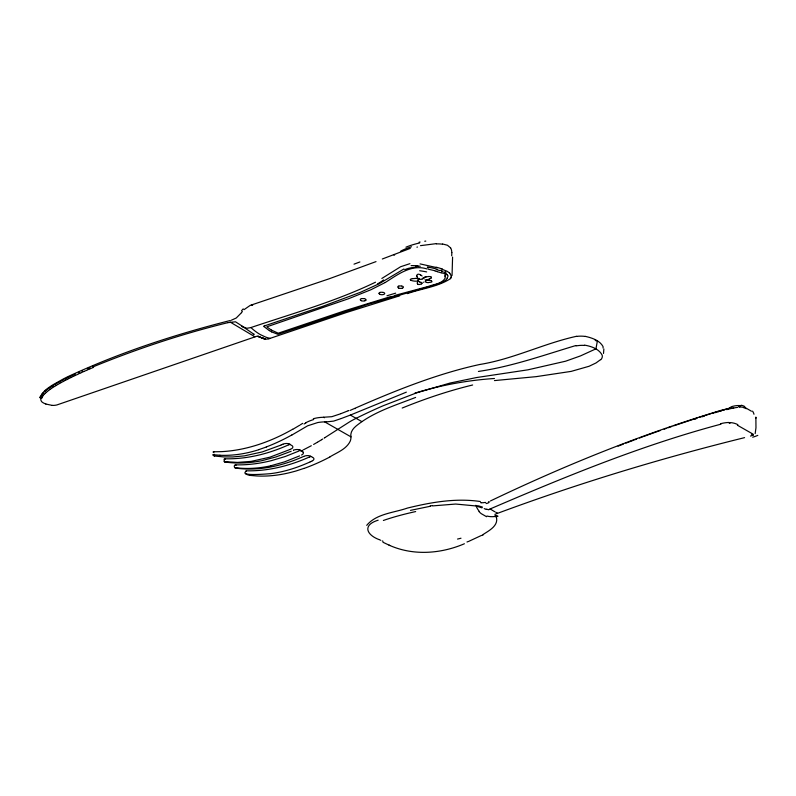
<?xml version="1.0" encoding="UTF-8"?>
<svg xmlns="http://www.w3.org/2000/svg" width="796" height="796" viewBox="0 0 796 796"><rect width="100%" height="100%" fill="white"/><g stroke="black" fill="none" stroke-linecap="round" stroke-linejoin="round"><path stroke-width="1.19" d="M603.865 348.976L603.507 353.474M452.048 275.525L452.586 257.048M451.69 255.775L451.879 252.531M214.104 454.217L214.224 455.989L223.457 456.894L232.651 456.954L244.412 455.869L262.391 451.879L280.799 445.153M40.994 395.702L40.904 397.572M755.175 433.591L755.971 427.75L755.872 417.084L755.961 418.159M447.471 278.083C444.765 282.779 436.457 284.172 431.034 286.112M418.149 279.227L417.85 280.799M451.043 277.824L451.302 276.063M41.163 395.244L44.616 390.846A73.849 31.82 0.7 0 1 46.059 389.602L48.168 387.98A129.33 55.73 0.7 0 1 53.461 384.488L63.302 378.976A295.356 127.28 0.7 0 1 67.481 376.856C119.599 352.558 174.573 334.609 230.253 320.509M236.322 467.72C234.691 469.431 233.148 465.143 235.367 464.834A211.547 144.424 -60.9 0 0 271.386 460.635L285.237 456.506L299.117 450.964M366.707 525.36C376.329 513.629 393.871 512.823 407.373 508.087C431.163 502.256 455.859 497.878 480.356 501.52M42.496 393.542L42.536 393.493A1.423 0.846 55.8 0 0 42.268 393.841M241.347 312.778L242.392 311.525M240.999 313.196L236.243 318.012L231.298 320.251M450.566 278.61C437.81 286.918 421.601 288.57 407.373 293.625M53.213 385.443L53.252 385.393A1.284 0.945 41 0 0 53.053 385.622L53.103 386.03M244.004 309.684L250.213 305.385L328.887 278.889L376.02 261.615M600.562 359.633L596.045 362.936L589.11 366.26L571.17 371.384L536.166 376.647L494.465 380.587M46.387 390.05L46.317 390.12A1.383 0.925 52.2 0 0 46.069 390.408M65.232 378.757L65.849 378.538M63.899 379.423L63.859 379.463A1.294 0.975 35.7 0 0 63.65 379.692M42.596 393.443L42.705 393.373A1.224 0.617 59 0 1 42.885 393.294M73.809 374.568L74.665 374.389M49.76 387.612L49.68 387.672A1.363 0.955 49.3 0 0 49.422 387.97M43.472 392.557L43.611 392.488A1.194 0.627 56.4 0 1 43.79 392.428M415.631 397.423C395.264 405.353 373.155 412.01 355.971 426.129C352.847 428.736 350.061 432.536 350.956 436.845A28.447 16.368 -12.7 0 1 350.26 441.084C346.409 449.233 337.215 452.407 330.012 456.814M381.841 278.461L400.617 266.74L409.92 263.665M324.808 437.691L349.524 421.91A89.59 61.979 -60.3 0 1 354.519 419.134L356.111 418.338M324.698 437.77L324.181 438.099M322.738 439.004L321.475 439.8M300.062 424.984L302.659 423.373M299.326 425.442L292.689 429.382M321.007 440.089L318.002 441.909M45.412 390.836L45.541 390.776A1.184 0.667 54.8 0 1 45.76 390.707M385.274 282.49C397.751 274.62 411.502 263.854 427.243 269.008M44.427 391.682L44.536 391.632A1.184 0.647 55.6 0 1 44.745 391.562M317.534 442.178L313.614 444.447M385.165 282.55L370.906 289.744L348.439 298.769L266.799 326.828L271.187 329.952M483.063 534.534C488.724 530.783 498.077 526.156 496.585 517.987M46.457 390L46.626 389.931A1.154 0.647 51.8 0 1 46.835 389.881M291.814 435.074L307.644 425.81L317.704 422.557A28.447 16.368 -12.7 0 1 324.659 421.88L326.509 421.84M481.58 535.38L468.715 541.37M311.306 445.73L303.435 449.82M375.513 282.192C335.643 301.425 292.749 313.455 250.899 327.554A61.133 34.855 71.3 0 0 255.655 331.514L256.859 332.38A57.591 32.835 71.3 0 0 260.491 334.678L265.357 336.957A62.785 35.8 71.3 0 0 270.162 338.35M75.431 373.782L75.302 373.861A1.313 0.995 32.3 0 0 75.073 374.1M403.95 268.978L378.986 283.824L360.767 292.162L322.738 306.331L263.486 326.231L269.317 330.579M302.52 450.277L300.928 451.004L300.381 450.048M490.396 500.973C565.14 465.202 642.213 433.989 721.624 410.169M301.545 455.004L301.614 454.964A4.776 2.428 -4.7 0 0 303.047 452.038M48.695 388.358L48.825 388.309A1.144 0.667 50 0 1 49.073 388.249M311.803 461.153L310.191 461.889M290.152 444.238L288.849 444.825M290.54 449.193L289.953 449.461M494.913 514.335L497.082 513.5M310.838 456.456L309.674 456.974M489.142 501.57L488.505 501.838M289.366 449.73L269.884 457.193L251.178 461.381L237.487 462.406L224.263 461.61L224.074 459.163L225.348 459.133M299.624 455.879L284.57 461.859L271.038 465.7M282.908 444.238L282.301 444.506M293.465 450.247L293.396 450.277A4.776 2.428 -4.8 0 1 299.236 449.82M309.893 462.018C297.207 467.71 283.834 472.108 269.983 473.71C268.033 473.809 237.994 476.625 246.382 471.103M490.077 508.982L490.137 508.952C565.409 476.635 641.616 445.253 720.927 424.178M303.724 456.397L302.221 457.053M282.003 444.636L281.097 445.024M378.16 520.196C361.951 525.091 366.727 535.081 379.264 539.658M382.319 258.999L410.288 248.372M291.207 451.233L275.963 456.954L262.123 460.625A173.896 121.808 -59.8 0 1 225.049 462.028L224.502 461.302M340.947 413.641L347.792 410.935M301.614 457.302C280.978 466.247 258.103 471.332 235.606 468.068M394.01 255.198L394.687 254.909M93.52 366.677C137.111 348.817 181.976 333.942 227.726 322.688M340.519 413.82L331.852 416.686L322.877 417.293A28.139 16.189 -12.7 0 0 319.067 417.592A25.084 14.428 -12.7 0 0 316.191 418.049L313.335 418.696M752.459 435.372L750.479 436.059M341.394 418.467L350.519 415.014M341.176 418.557L333.653 421.104L326.748 421.84M464.396 543.758C440.715 553.907 412.885 555.936 389.055 545.131M618.084 446.138L623.298 444.128M595.836 340.748L596.99 340.519L597.159 342.19L595.945 348.847L580.473 355.911L565.638 361.195L527.937 369.822L476.376 377.573L449.959 383.075L416.437 392.896L383.224 405.731A595.169 411.711 -60.3 0 0 356.111 418.338M406.358 392.139L350.598 414.985M625.915 443.123L627.656 442.467M424.497 277.366L425.432 277.058M628.522 442.138L633.745 440.168M266.342 447.004L258.829 449.64M634.701 439.81L636.611 439.094M348.22 410.776L348.837 410.547M639.477 438.029L642.352 436.964M744.578 437.641C660.988 458.277 578.463 483.331 497.719 513.271L497.301 513.42M643.307 436.616L647.128 435.223M468.147 541.578L466.993 541.996M648.083 434.865L658.063 431.283M660.322 430.477L658.969 430.964M303.923 468.396L296.221 470.933A169.817 119.102 -59.8 0 1 293.157 471.769A172.672 121.072 -59.7 0 1 256.382 475.938L249.844 475.381M664.143 429.144L666.053 428.477M667.953 427.81L671.784 426.487M254.382 334.191L253.327 334.559M673.695 425.83L697.296 417.98M696.082 418.766L695.107 419.084M699.236 417.363L710.947 413.661M702.231 416.776L704.171 416.149M250.68 327.624L246.879 328.28L243.576 327.126M268.819 338.798L346.429 312.51L399.721 295.794M712.798 413.423L713.644 413.164M711.783 413.393L729.842 408.169M715.315 412.646L716.161 412.388M717.843 411.87L718.688 411.612M720.151 411.164L721.634 410.716M430.298 286.331L367.871 304.291L277.913 334.31L271.725 331.922M428.855 286.281C434.298 284.142 441.81 283.784 445.083 278.321A35.601 11.253 15.4 0 0 444.984 276.53M722.897 410.348L723.962 410.04M428.507 286.381L394.985 295.376M391.224 296.42L345.225 310.619L278.202 333.206L271.267 330.002M416.925 247.158L417.462 247.029M227.885 322.649L235.497 321.793L242.034 326.012M410.487 510.365L430.417 506.246M51.282 386.707L50.864 386.886A1.363 0.965 48.4 0 0 50.606 387.184M47.75 389.105L47.452 389.244A1.383 0.945 51.3 0 0 47.153 389.582M730.002 407.91L730.837 407.721M426.835 279.744L424.955 282.013M420.497 245.656L436.457 243.616M55.023 384.398L54.536 384.607A1.373 0.995 45.7 0 0 54.317 384.856M575.816 345.544C543.668 355.195 511.808 366.548 478.416 371.443M52.506 385.931L52.029 386.15A1.373 0.975 47.5 0 0 51.82 386.398L51.879 386.806M412.497 278.58L412.238 278.62A5.532 2.885 6.4 0 0 411.602 278.769L410.796 279.098A1.861 0.965 6.1 0 0 410.358 279.635M432.725 505.888L455.67 504.047L475.351 505.898M576.632 336.27C543.758 343.454 513.181 359.105 479.739 364.488C435.263 374.11 390.617 392.518 350.23 410.368M56.317 383.642L55.899 383.791A1.373 1.005 44.8 0 0 55.591 384.1M58.994 382.15L58.496 382.319A1.353 0.995 43.1 0 0 58.217 382.607M60.337 381.413L59.75 381.642A1.353 0.995 42.3 0 0 59.551 381.871M63.063 379.971L62.496 380.17A1.353 1.005 40.8 0 0 62.267 380.408M428.527 276.471L431.134 276.69L431.432 277.714A5.234 2.229 1 0 1 431.173 277.963M485.65 502.475L484.456 502.525M417.761 281.127L415.711 281.167A11.443 6.259 2.6 0 1 414.706 281.137A9.93 5.443 2.6 0 1 413.323 280.948L412.985 280.898A7.015 3.771 2.8 0 1 412.457 280.779L412.358 280.769A4.836 2.577 3 0 1 411.472 280.49L411.035 280.311M68.685 377.125L68.078 377.314A1.363 1.025 38 0 0 67.849 377.563M71.55 375.732L70.914 375.941A1.363 1.025 36.8 0 0 70.705 376.16M481.291 502.634L480.595 502.674M61.69 380.687L61.093 380.916A1.353 1.005 41.6 0 0 60.904 381.135M428.905 282.401L429.064 282.391A5.065 1.851 -5 0 0 429.691 282.381L430.745 282.222A1.811 0.587 -5.1 0 0 431.73 281.923A1.582 0.507 -5 0 0 431.969 281.685L431.721 281.227A4.647 1.453 -0.5 0 0 431.472 281.048M57.66 382.896L57.143 383.075A1.343 0.985 44 0 0 56.904 383.354M421.492 282.411L420.039 282.192M738.499 406.627L745.205 407.622L751.454 411.224M73.003 375.045L72.446 375.185A1.363 1.025 36.2 0 0 72.147 375.473M415.87 266.222L418 266.292M415.442 278.391L416.606 278.431A10.786 4.716 4.8 0 1 417.492 278.54M67.262 377.831L66.635 378.05A1.363 1.015 38.7 0 0 66.436 378.269M214.224 451.78L221.417 451.65A211.368 144.136 -60.9 0 0 292.669 429.263M87.849 368.339L88.515 368.488M89.381 367.682L90.047 367.832M92.455 366.389L93.261 366.578M70.108 376.428L69.56 376.578A1.363 1.025 37.4 0 0 69.272 376.856M81.809 370.986L82.466 371.125M729.196 423.263L730.002 423.303M219.965 455.232L213.597 454.745A2.557 0.497 18.7 0 0 213.099 455.252M739.385 406.965L739.882 406.995M52.247 405.393L45.81 404.03M78.864 372.319L79.481 372.458M426.706 282.311L426.019 282.222M584.463 345.116C591.06 346.23 599.04 348.817 602.184 355.205A15.024 7.9 -0.1 0 1 600.851 359.702M420.049 263.894L435.87 267.416M442.556 243.974L447.461 245.258L450.466 247.775M40.686 398.269L40.069 397.771M585.279 336.36C591.776 337.812 599.527 340.3 602.97 346.429A14.935 6.955 1.4 0 1 603.01 348.011M427.442 267.595L428.686 267.854M428.427 280.132L429.134 280.301M476.794 506.226L481.968 507.848M436.258 269.615L437.034 269.814A28.855 6.229 12.1 0 1 437.84 270.003L439.661 270.55M486.306 509.37L484.207 508.624M743.623 407.681L744.479 407.96M441.939 269.237L447.203 271.297L449.84 273.247M263.864 338.638L258.67 336.618L265.486 339.235L258.033 336.499M486.565 516.723L481.331 513.709A37.89 27.293 -60.7 0 1 480.117 512.704L479.003 511.559M382.209 540.942L382.995 541.26M419.84 282.112L418.776 281.356M745.434 408.338L746.28 408.716M379.941 539.967L380.687 540.295M737.424 425.233L753.305 434.278M382.975 542.265L389.921 545.539M271.645 331.882L269.386 330.629M497.42 513.112L495.948 512.345M495.022 511.828L494.415 511.49M417.98 284.262L417.641 284.033A4.567 1.861 -5.9 0 1 417.432 283.764M494.167 511.36L492.853 510.594M300.271 450.337L300.152 450.277A4.925 2.507 -4.9 0 0 299.187 449.859M302.142 451.402L302.41 451.561A4.925 2.507 -4.9 0 1 303.017 452.048M312.639 457.382L312.818 457.481A5.512 2.806 -4.9 0 1 313.584 458.058A4.786 2.428 -4.7 0 1 312.221 460.924M301.893 451.262L300.629 450.546M213.646 455.561L214.482 456.038M350.369 415.074L361.842 421.601M323.624 417.263L324.45 417.731M324.668 421.87L350.956 436.845M290.072 444.536L291.704 445.462A5.512 2.806 -4.7 0 1 292.46 446.029A4.766 2.448 -2.8 0 1 291.167 448.944M310.768 456.317L310.828 456.357A5.512 2.796 -4.8 0 0 309.743 455.879A4.766 2.298 -4.6 0 0 304.052 456.277M311.186 456.556L312.39 457.242M289.654 444.297L289.714 444.327A5.512 2.806 -4.9 0 0 288.64 443.84M235.367 464.834L236.104 465.252M224.263 461.61L225.049 462.058M245.377 473.63L246.77 474.416A2.557 0.497 18.7 0 0 249.745 475.341M230.213 322.101L254.939 336.808M492.406 510.326L490.137 508.952M253.446 333.952L242.372 326.28M410.845 280.202L410.587 280.003A1.433 0.736 4.8 0 1 410.388 279.635M262.998 337.962L263.575 338.419A13.273 5.691 -39.2 0 0 268.859 338.718M422.069 276.033L422.039 276.003A8.985 3.94 13.5 0 0 421.492 275.535M43.263 393.373L43.193 393.065A1.403 0.866 55 0 1 43.332 392.667M45.133 391.632L45.083 391.334A1.383 0.905 53.2 0 1 45.243 390.965M418.656 281.197L418.626 281.137A11.671 5.642 2 0 1 417.85 281.197M495.042 515.32L496.336 517.35M447.113 274.729L447.452 275.436M444.894 275.237L445.292 276.6M423.154 277.565L423.462 277.824A12.059 5.721 3.2 0 1 423.751 277.665M416.955 276.789L417.89 278.192A9.263 5.114 -3.2 0 0 418.298 278.6L418.069 278.56A11.452 4.746 4.9 0 0 417.611 278.6M497.659 515.838L497.868 516.505M288.56 444.865A211.428 144.345 -60.9 0 1 224.82 458.775M219.955 455.262A172.672 117.798 -61 0 0 255.824 450.616A169.817 115.808 -60.9 0 0 258.829 449.69M291.804 434.984A217.228 148.255 -61 0 1 266.342 446.924M282.869 444.218A4.786 2.428 -4.7 0 1 288.679 443.81M576.722 336.4A14.935 6.547 -0.2 0 1 585.229 336.429M402.209 408.04A506.475 251.407 -44.8 0 1 472.645 384.995M576.055 345.922A15.024 6.676 -4.8 0 1 584.274 345.414M213.696 452.476A2.428 0.597 15.5 0 1 213.298 452.019M213.199 451.989A2.637 0.657 15.1 0 1 214.094 451.75M304.052 423.999A37.939 16.935 -17.7 0 1 305.903 422.975M305.525 422.885A25.074 13.383 -14.4 0 1 313.684 419.532M330.022 456.904A217.228 152.245 -59.7 0 1 303.923 468.476M271.038 465.76A173.896 118.753 -60.9 0 1 234.82 467.62M309.674 456.884A211.428 144.345 -60.9 0 1 245.944 470.794M414.895 393.134A506.475 412.388 -84 0 1 494.455 378.498M354.777 408.527A2.517 2.109 19.4 0 1 355.414 408.567M595.02 339.972A1.204 0.836 -60.3 0 1 595.517 340.27M450.576 247.735A29.024 16.607 -17.5 0 1 451.75 252.561M436.377 243.884A31.074 19.641 -14.2 0 1 442.427 244.193M405.93 247.188A29.303 9.144 -11.7 0 1 419.601 242.979M359.872 261.964A150.165 16.676 -16.1 0 1 354.011 264.153M251.456 304.967A61.133 34.855 71.3 0 1 252.65 305.256M241.516 310.828A26.775 15.98 -50.2 0 1 243.248 308.848M243.457 327.385A26.775 20.308 -73.3 0 1 241.855 326.34M386.946 295.774A148.554 19.96 -12.4 0 1 395.652 293.167M450.934 277.794A45.81 12.229 10.5 0 1 450.347 278.56M449.521 273.187A29.024 7.801 17.4 0 1 451.133 276.013M436.158 267.157A31.074 6.507 13.7 0 1 442.526 269.078M411.114 265.615A29.303 15.98 16.3 0 1 420.268 266.282M383.612 279.953A150.165 102.953 25.6 0 1 377.433 283.983M258.322 335.962A12.219 5.383 -38.8 0 0 256.163 336.469L56.924 404.935A8.975 4.079 2.1 0 1 56.446 405.045A8.995 4.089 2.1 0 1 52.257 405.403M264.62 325.514A2.288 1.91 14.5 0 1 265.436 325.584M448.009 275.605A34.178 10.258 13.2 0 1 447.063 277.923M446.427 273.914A20 6.069 15 0 1 447.014 274.71M445.282 273.227A14.368 4.557 12.9 0 1 445.909 273.764M444.536 272.501A8.298 3.035 6.9 0 1 445.352 273.008M444.924 271.565A8.746 3.373 4.8 0 1 446.029 272.282M441.661 271.287A14.109 4.159 10.5 0 1 443.193 271.834M440.138 270.292A20.517 6.229 10.2 0 1 442.238 270.968M428.497 269.267A37.163 7.89 12.1 0 1 434.915 270.749M419.691 270.749A33.949 11.87 11.9 0 1 426.656 271.924M404.756 269.675A29.392 18.228 16.7 0 1 416.328 267.307M427.303 266.998A35.322 11.054 10.7 0 1 437.352 269.217M435.173 271.078A27.283 5.99 11 0 1 437.153 271.575M437.303 271.735A15.124 4 10.2 0 1 441.302 272.889M441.82 272.899A5.711 1.881 7.9 0 1 442.496 273.167M443.332 272.998A7.632 3.094 3.2 0 1 444.009 273.635M444.984 273.864A16.129 5.851 8 0 1 445.223 275.287M391.96 296.619A202.761 47.312 -8.4 0 1 395.702 295.585M419.074 242.253A33.949 17.641 -10.1 0 1 420.089 242.024M424.746 241.228A33.949 17.641 -10.1 0 1 425.79 241.089M400.696 251.168A29.392 6.597 -10.8 0 1 411.522 246.77M73.6 374.787A1.363 1.025 35.6 0 1 73.819 374.578M65.033 378.976A1.353 1.015 39.4 0 1 65.242 378.767M50.039 387.473A1.144 0.677 49 0 1 50.248 387.453M47.73 389.085A1.154 0.657 50.9 0 1 47.939 389.065M41.501 394.746A1.423 0.806 56.6 0 1 41.7 394.428L41.88 394.289A1.254 0.597 61.4 0 1 42.069 394.199M40.278 396.587A1.463 0.706 57.6 0 1 40.477 396.249M40.934 398.298A15.462 7.035 2.1 0 0 41.86 401.871A13.293 6.05 2.1 0 0 45.86 404M39.86 397.493A1.502 0.637 57.5 0 1 40.069 397.194M93.6 367.404A1.184 0.537 2.1 0 1 92.545 367.573M92.067 368.05A1.184 0.537 2.1 0 1 91.013 368.22M90.545 368.697A1.184 0.537 2.1 0 1 89.49 368.866M89.023 369.354A1.194 0.537 2.1 0 1 87.968 369.523M87.51 370.011A1.194 0.537 2.1 0 1 86.456 370.18M85.978 370.677A1.194 0.537 2.1 0 1 84.953 370.846M84.485 371.334A1.194 0.537 2.1 0 1 83.451 371.503M82.983 372.001A1.194 0.547 2.1 0 1 81.958 372.17M81.5 372.667A1.194 0.547 2.1 0 1 80.476 372.846M80.018 373.344A1.194 0.547 2.1 0 1 79.003 373.513M78.545 374.02A1.194 0.547 2.1 0 1 77.53 374.2M77.073 374.707A1.194 0.547 2.1 0 1 76.068 374.876M75.61 375.384A1.194 0.547 2.1 0 1 74.615 375.563M74.167 376.07A1.194 0.547 2.1 0 1 73.172 376.249M72.725 376.757A1.194 0.547 2.1 0 1 71.73 376.936M71.302 377.453A1.194 0.547 2.1 0 1 70.307 377.632M69.869 378.16A1.194 0.547 2.1 0 1 68.894 378.339M68.466 378.866A1.194 0.547 2.1 0 1 67.491 379.045M67.073 379.573A1.194 0.547 2.1 0 1 66.098 379.752M65.67 380.289A1.194 0.547 2.1 0 1 64.725 380.468M64.297 381.005A1.204 0.547 2.1 0 1 63.352 381.185M62.944 381.732A1.204 0.547 2.1 0 1 61.998 381.911M61.581 382.468A1.204 0.547 2.1 0 1 60.665 382.647M60.257 383.204A1.204 0.547 2.1 0 1 59.342 383.383M58.984 383.951A1.214 0.547 2.1 0 1 58.048 384.16M57.64 384.697A1.204 0.547 2.1 0 1 56.755 384.876M56.377 385.443A1.204 0.547 2.1 0 1 55.581 385.632M55.113 386.219A1.204 0.547 2.1 0 1 54.247 386.398M53.889 386.985A1.204 0.547 2.1 0 1 53.033 387.174M52.665 387.771A1.204 0.547 2.1 0 1 51.84 387.95M51.481 388.557A1.204 0.547 2.1 0 1 50.675 388.737M50.347 389.353A1.204 0.547 2.1 0 1 49.551 389.543M49.223 390.169A1.204 0.547 2.1 0 1 48.457 390.348M48.148 390.985A1.204 0.547 2.1 0 1 47.402 391.174M47.113 391.821A1.204 0.547 2.1 0 1 46.397 392M46.118 392.677A1.204 0.547 2.1 0 1 45.452 392.846M45.193 393.542A1.194 0.547 2.1 0 1 44.566 393.712M44.317 394.408A1.214 0.547 2.1 0 1 43.74 394.567M43.551 395.314A1.194 0.547 2.1 0 1 43.034 395.473M42.885 396.229A1.194 0.547 2.1 0 1 42.417 396.378M42.785 395.503A1.194 0.547 2.1 0 1 42.974 395.612M42.327 397.164A1.194 0.537 2.1 0 1 41.929 397.303M42.178 396.408A1.194 0.537 2.1 0 1 42.407 396.547M41.949 398.1A1.184 0.537 2.1 0 1 41.153 398.289M41.691 397.333A1.184 0.537 2.1 0 1 42.019 397.512M424.188 278.132A2.288 0.617 40 0 1 423.631 277.695M426.377 280.092A4.03 0.627 40.9 0 1 425.004 279.685M423.591 278.321A2.169 1.89 6.1 0 1 422.248 278.899M422.029 279.127A4.368 1.692 -13.7 0 1 419.124 279.306M419.552 278.471A3.274 1.284 -21.1 0 1 419.074 278.51M426.367 276.899A8.676 3.95 2.7 0 1 428.477 276.56M423.82 277.635A11.363 5.413 3.4 0 1 426.178 276.849M426.487 279.894A10.03 3.025 2.5 0 1 427.124 279.993M427.243 279.665A12 5.015 -0.1 0 1 426.925 279.734M427.362 279.635A11.452 4.746 -0.2 0 0 428.119 279.416L429.024 279.098A11.413 4.706 -0.3 0 0 429.651 278.829M429.731 278.779A9.93 4.129 -0.1 0 0 430.566 278.351L430.825 278.232A7.055 2.985 0.5 0 0 431.054 278.053M418.208 281.346A10.239 4.378 -0.3 0 1 418.527 281.058M414.587 278.471A11.104 5.194 5 0 1 415.462 278.461M412.597 278.7A9.005 4.388 5.3 0 1 414.487 278.54M417.96 284.272A1.632 0.647 -4.1 0 0 419.343 284.51L420.955 284.102A5.532 1.98 -3.2 0 0 421.412 283.913M422.537 283.077A8.865 3.214 -2.9 0 1 421.333 283.814M423.442 282.162A10.845 4.308 2.5 0 1 423.363 282.291M417.83 281.754A11.403 4.836 -0.8 0 1 418.109 281.426M417.383 282.62A11.313 4.676 -3.3 0 1 417.532 282.242M417.373 283.585A8.577 3.512 -4.8 0 1 417.343 282.779M428.805 282.62A7.88 3.473 -6.4 0 1 426.845 282.53M430.248 280.401A7.89 2.318 1.3 0 1 431.541 280.889M429.233 280.272A10.447 2.687 3.8 0 1 429.93 280.461M427.154 280.043A10.965 2.885 3.7 0 1 427.91 280.182M420.726 275.058A6.726 3.025 12.6 0 1 421.293 275.456M420.676 274.958A4.647 2.229 10.7 0 0 420.208 274.7L418.905 274.242A1.582 0.866 8.7 0 0 418.189 274.222A1.811 1.005 8.9 0 0 417.323 274.57L416.915 275.078A5.074 2.766 6.2 0 0 416.796 275.416M417.054 276.68A7.94 4.308 4.2 0 1 416.766 275.506M361.294 300.639A3.015 1.403 -0.6 0 1 360.369 299.823M361.235 300.669A2.856 1.294 -0.5 0 0 363.404 301.027A2.716 1.164 0 0 0 364.707 300.848M365.842 300.182A2.716 1.124 -0.4 0 1 364.936 300.739M364.24 298.629A2.935 1.234 0.9 0 1 365.832 300.172M361.673 298.669A2.726 1.174 3.2 0 1 363.822 298.669M360.369 299.784A2.726 1.303 3.5 0 1 361.294 298.669M380 294.321A3.015 1.403 -0.6 0 1 379.075 293.505M379.941 294.351A2.856 1.294 -0.5 0 0 382.11 294.709A2.716 1.164 0 0 0 383.413 294.53M383.642 294.421A2.716 1.124 -0.4 0 0 384.548 293.863A2.935 1.234 0.9 0 0 382.956 292.311M380.379 292.351A2.726 1.174 3.2 0 1 382.528 292.351M379.075 293.465A2.726 1.303 3.5 0 1 380 292.351M398.716 288.003A3.015 1.403 -0.6 0 1 397.791 287.187A2.726 1.303 3.5 0 1 398.706 286.033M398.647 288.033A2.856 1.294 -0.5 0 0 400.816 288.391A2.716 1.164 0 0 0 402.119 288.212M402.348 288.102A2.716 1.124 -0.4 0 0 403.254 287.545A2.935 1.234 0.9 0 0 401.662 285.993M399.085 286.033A2.726 1.174 3.2 0 1 401.234 286.033M496.873 516.325A13.174 2.07 36.7 0 1 496.137 515.47M496.386 517.34A25.93 11.373 -18.8 0 1 496.535 518.007M496.903 516.206A34.138 23.283 -50.7 0 1 486.913 516.047M489.052 502.435A9.771 7.552 33.5 0 1 486.107 503.55M481.431 502.764A9.234 0.796 -2.3 0 1 483.779 502.684M722.231 410.169A41.203 6.01 -10.6 0 1 730.34 407.96M731.892 408.328A11.711 2.259 -9.5 0 1 737.713 407.383M752.548 411.134A19.87 13.781 -28.8 0 1 753.981 414.258M720.579 423.741A40.387 26.188 26.1 0 1 728.798 422.467M729.633 422.596A11.661 6.856 21.5 0 1 737.862 424.646M751.583 434.347A10.925 1.89 4.5 0 1 753.414 435.442M757.802 435.382A43.999 5.194 -8.2 0 1 752.688 437.203M489.809 509.251A7.751 5.92 34.4 0 1 488.147 509.788M487.988 509.4A4.577 3.313 26.7 0 1 486.316 509.191M478.177 505.808A13.184 1.512 20.2 0 1 482.436 507.082M475.61 505.4A25.9 17.9 -4.8 0 1 477.093 505.749M479.232 511.291A32.248 23.233 -60.8 0 1 475.889 505.48M430.158 505.948A118.922 58.476 4.2 0 1 432.477 505.579M383.383 520.475A117.917 23.074 -6.2 0 1 415.671 511.569M460.993 538.215A118.793 62.426 14.2 0 1 457.541 539.061M483.49 534.643A118.793 47.292 -1.2 0 1 482.018 535.499M726.728 409.651A19.781 3.831 -8.5 0 1 733.046 408.139M732.987 408.418A7.96 1.97 -7.4 0 1 733.653 408.318M741.156 405.224A18.746 11.89 -28.8 0 1 744.817 406.577M730.877 406.895A10.348 4.318 -11.4 0 1 741.086 405.691M729.633 408.099A17.313 3.582 -8.7 0 1 731.454 407.691"/></g></svg>
